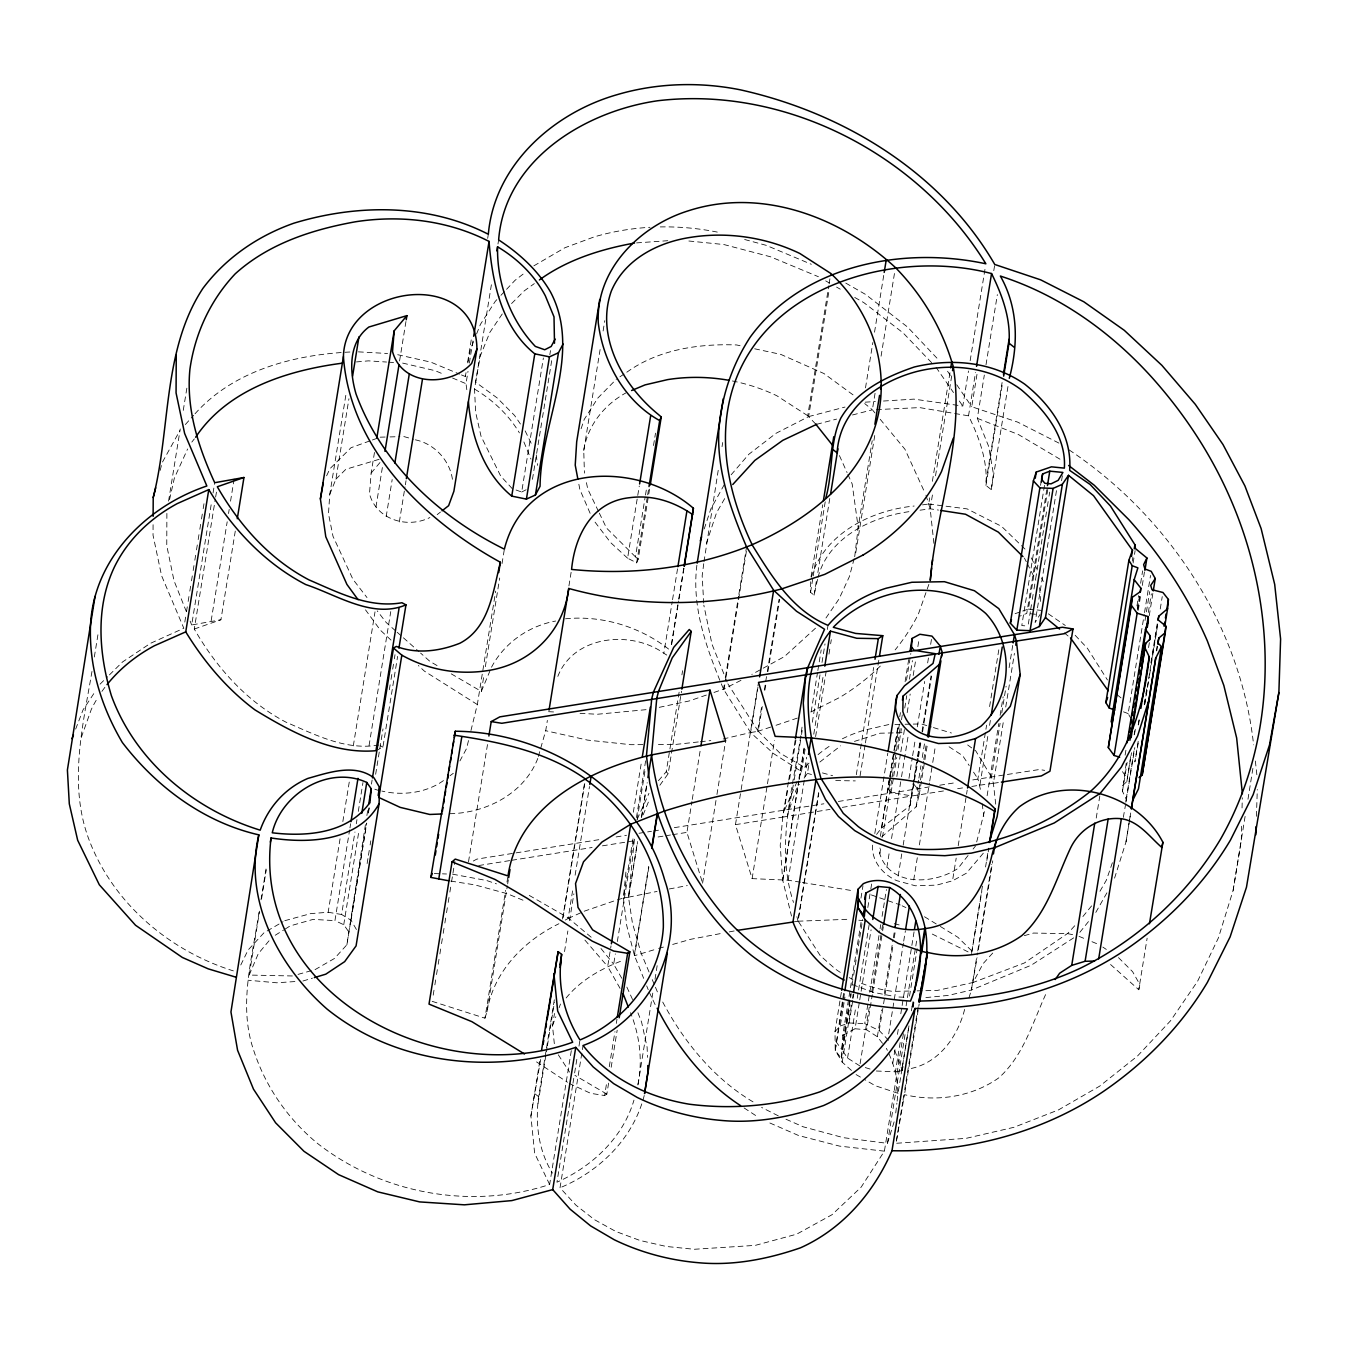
<?xml version="1.0" encoding="UTF-8"?>
<svg xmlns="http://www.w3.org/2000/svg" width="1348" height="1348" viewBox="0 0 1348 1348"><rect width="100%" height="100%" fill="white"/><g stroke="black" fill="none" stroke-linecap="round" stroke-linejoin="round"><path stroke-width="0.75" stroke-dasharray="5 3.75" d="M166.882 513.419L166.764 545.67L174.027 580.752L186.31 611.503M153.082 524.726L153.032 535.19L161.592 575.714L183.817 628.252L150.454 643.333L122.533 661.969L109.053 675.281M600.113 349.536L583.751 450.569L584.425 473.131M817.545 579.354L814.091 595.142L810.552 592.345L810.721 579M968.066 855.508L958.007 868.398C934.012 884.44 890.169 887.068 879.789 853.806L879.89 848.01M1125.833 802.195L1126.203 799.044L1122.463 791.242L1126.237 762.951M1241.626 826.24L1241.289 840.478L1233.117 890.455L1218.373 937.972L1197.513 981.411L1170.536 1020.79L1137.459 1056.074L1099.648 1086.151L1058.5 1109.893L1014.016 1127.282L966.179 1138.335L896.032 1143.306L904.491 1094.677C936.557 1102.125 971.655 1097.087 998.784 1077.861C1023.907 1055.4 1032.736 1022.003 1046.587 992.448M1242.047 807.941L1242.283 797.78M943.482 790.956L912.192 795.943L891.062 792.59L888.787 789.574L889.073 780.711M1007.967 386.539L991.269 489.627L985.944 485.415C987.831 460.965 979.187 437.409 968.521 415.824L975.531 372.52M1256.437 816.281L1257.296 789.524M841.337 992.364L835.002 1031.54L835.238 1050.412L841.388 1058.416L842.736 1035.348L861.439 919.892M554.331 999.795L538.627 1096.699C535.173 1122.918 538.223 1150.35 552.461 1173.131M851.447 1070.43L842.197 1062.157L835.238 1050.412L843.797 991.875M259.018 912.192C252.413 957.855 237.989 1004.934 253.694 1050.395C265.623 1086.96 287.95 1119.11 317.639 1143.525C382.377 1194.025 471.547 1210.083 549.63 1184.504L571.333 1050.496M345.813 395.368L329.771 494.345L328.474 513.723L332.99 536.268L352.906 579.269L366.993 597.568M374.474 452.473L371.138 473.097L369.487 493.823C376.429 519.688 407.248 528.888 429.877 517.548M1122.564 785.631L1126.844 781.587L1131.14 753.431M788.395 782.076L782.716 817.124L780.222 845.415L782.666 879.974L791.512 916.084M625.91 872.072L623.416 898.004L626.753 925.655L634.504 955.681L643.653 978.345M649.045 972.009L641.041 952.952L632.414 923.06L628.522 897.178L634.689 836.771M315.044 969.65L334.54 958.428L346.891 944.746L365.561 823.797M802.026 727.128C794.326 784.856 774.493 844.775 793.5 902.452M854.699 556.707L858.187 527.321L872.207 440.712M895.746 1112.926L896.892 1103.119M897.128 1101.164C899.588 1083 894.499 1064.499 886.361 1048.306M91.984 671.439C82.683 726.286 68.613 783.441 88.328 837.866C111.951 902.267 168.601 950.626 233.356 970.88M703.74 563.7L702.173 575.781L703.707 603.062M703.993 561.695L718.366 469.34M991.269 489.627L993.425 473.856L988.623 446.289L977.317 418.335L984.326 375.047M696.882 565.233C691.389 608.285 707.228 650.14 723.505 689.165L750.6 732.537L773.499 753.549L801.487 771.528L798.1 779.245M637.874 1084.988C642.929 1060.927 639.643 1035.399 630.544 1012.702M1114.577 878.138L1126.035 841.826L1129.017 823.207M1129.354 821.134L1130.686 812.861M94.326 656.998L98 634.318M168.567 501.102L180.244 428.934M183.261 410.382L186.934 387.702M184.811 622.068L186.159 613.812M186.479 611.756L187.827 603.5M188.147 601.444L189.495 593.204M189.832 591.132L191.163 582.892M191.5 580.819L192.831 572.58M193.168 570.524L194.5 562.268M194.837 560.212L196.168 551.955M196.505 549.9L197.836 541.66M198.173 539.588L199.504 531.348M199.841 529.275L201.172 521.036M201.509 518.98L202.84 510.724M203.177 508.668L204.525 500.411M235.277 531.095L220.92 619.76L191.686 624.966L211.72 501.271M213.051 493.014L214.72 482.702M378.906 745.006C345.88 750.785 315.449 734.795 286.046 722.191C246.532 701.55 216.253 667.277 194.28 629.027L215.309 499.148M215.646 497.075L216.977 488.835M211.164 620.737L227.189 521.777M228.537 513.537L229.194 509.409M230.542 501.17L234.215 478.489M261.023 899.824L266.365 866.831M292.381 975.969L249.212 975.059L259.574 911.147M261.579 898.779L266.247 869.915M329.771 494.345L335.905 479.163L348.93 398.755M375.957 507.016L382.647 465.785M399.564 360.994L406.237 319.762M386.168 516.672L392.184 479.568M353.311 745.865L375.014 611.84M284.816 920.684L310.714 913.607L328.154 912.276L340.185 838.052M342.847 821.555L349.536 780.324M399.345 521.946L405.023 486.898M405.36 484.825L406.034 480.697M348.188 931.013L343.74 924.711L334.944 920.633L349.637 829.913M349.974 827.857L350.632 823.729M356.428 929.513L351.019 920.229L341.6 914.483L354.962 832.019M356.293 823.763L356.95 819.651M358.298 811.395L362.966 782.531M369.049 745.646L390.752 611.621M343.74 924.711L359.09 829.879M371.458 784.098L372.115 779.97M366.892 815.54L367.886 809.356M346.891 944.746L366.605 823.089M368.274 812.777L369.942 802.481M351.019 920.229L366.723 823.325M368.392 813.013L369.386 806.829M375.654 774.258L383.001 728.914M389.336 689.738L390.684 681.481M391.004 679.426L392.352 671.169M392.689 669.114L394.02 660.874M394.357 658.801L395.015 654.69M375.974 750.701L382.916 747.129L397.609 656.409M367.128 863.529L368.122 857.345M368.459 855.289L369.79 847.033M370.127 844.977L370.801 840.849M461.471 374.929L465.296 376.513L465.97 372.402M467.638 362.09L471.648 337.354M487.673 238.377L488.33 234.266M466.812 389.707L466.004 383.691L468.009 371.323M469.357 363.084L473.35 338.331M512.274 488.684L500.664 476.012L481.034 436.246L475.625 412.168L474.53 389.067L491.969 281.142M497.968 244.022L498.642 239.91M470.958 730.549L477.327 704.532L495.693 591.132M451.243 673.848L481.337 691.423L483.999 674.927M485.347 666.687L499.704 578.022M502.029 563.599L504.371 549.158M433.197 995.161L434.528 986.921M434.865 984.866L436.196 976.609M436.533 974.553L437.864 966.297M438.201 964.241L439.532 956.002M439.869 953.929L441.2 945.689M441.537 943.617L442.869 935.377M443.206 933.322L444.537 925.065M444.874 923.009L446.205 914.753M446.542 912.697L447.89 904.457M448.21 902.385L449.558 894.145M449.878 892.073L451.226 883.833M451.563 881.777L454.899 861.153M516.031 490.015L521.676 492.02L543.379 357.995M549.832 354.726L550.49 350.598M468.514 861.793L487.875 742.209M532.46 479.315L540.481 429.827M540.818 427.771L542.149 419.531M542.486 417.459L551.837 359.731M432.186 1001.345L484.943 1018.178L505.652 890.354M506.983 882.098L507.994 875.914M484.943 1018.178L486.982 1011.725L507.337 885.956M507.674 883.9L508.348 879.772M603.112 330.985L604.78 320.672M538.341 756.481L545.704 730.717L547.372 720.405M568.923 585.908L571.586 569.429M562.537 919.05L584.577 782.969M549.63 1184.504L534.651 1153.298L530.893 1116.127L539.908 1060.455M563.043 917.533L584.746 783.525M530.893 1116.127L540.767 1058.854M538.054 1103.506L547.069 1047.834M547.406 1045.778L554.416 1002.474M565.233 920.077L568.115 918.51L572.782 889.646M575.124 875.223L589.48 786.558M649.567 489.139L638.211 559.235L636.644 562.857L627.595 558.19L639.272 486.038M554.331 1043.689L552.495 1025.828L554.5 1013.443M564.526 951.604L567.862 930.979M569.53 920.667L573.877 893.859M638.211 559.235L635.464 556.859L645.153 497.075M645.49 495.002L646.821 486.763M653.51 445.531L654.505 439.347M654.842 437.274L655.516 433.163M636.644 562.857L647.326 496.873M647.663 494.817L648.674 488.633M572.63 1085.309L556.943 1182.213C592.143 1166.576 622.944 1137.83 633.964 1100.137M572.967 1083.253L574.299 1075.013M574.636 1072.941L577.298 1056.444M578.983 1046.149L579.977 1039.948M903.413 1033.646L884.389 1151.158L861.204 1187.082L831.969 1214.75L796.668 1234.178L755.318 1245.367L694.22 1249.276L666.215 1246.462L639.912 1240.446L615.817 1231.465L594.485 1219.687L575.882 1205.129L560.027 1187.773L582.066 1051.693M582.387 1049.637L583.061 1045.509M620.063 988.354L607.678 966.482L611.032 945.858M633.324 812.237L641.682 760.693M617.401 899.874L623.416 898.004L633.442 836.148M636.441 817.596L646.13 757.795M621.799 978.277L613.677 964.191L615.345 953.879M617.35 941.511L634.049 838.422M637.099 819.668L645.456 768.124M666.755 655.061L663.856 653.274L672.214 601.73M672.551 599.675L677.555 568.738M623.416 898.004L628.522 897.178L637.537 841.523M641.547 816.77L646.888 783.795M628.842 896.016L637.52 842.416M641.53 817.68L647.209 782.632M671.388 644.361L678.398 601.073M678.735 599.001L683.756 568.081M671.658 644.462L678.667 601.174M679.004 599.102L684.009 568.182M569.21 1083.404L590.643 1093.329L604.612 1095.553L606.617 1083.185M609.279 1066.689L614.958 1031.641M616.306 1023.402L616.963 1019.273M604.612 1095.553L606.836 1094.087L609.178 1079.647M611.183 1067.279L617.182 1030.175M634.335 955.142L648.691 866.478M648.86 867.017L634.504 955.681L656.628 949.009M658.431 780.711L666.232 771.764L679.257 691.356M681.919 674.859L682.594 670.731M659.863 785.261L668.17 773.701L681.515 691.221M722.039 446.66L722.697 442.532M637.992 1084.399L653.022 991.623M655.027 979.255L657.335 964.511M701.988 881.204L686.924 832.39L691.945 801.453M692.282 799.398L700.623 747.854M713.985 692.451L723.505 689.165L724.179 685.054M725.51 676.797L738.536 596.389M738.873 594.333L746.556 546.9M723.994 689.671L725.662 679.358M725.999 677.303L747.028 547.406M702.594 883.159L716.614 796.567M716.951 794.494L725.628 740.894M800.358 882.182L788.091 880.193L752.117 878.626L735.469 824.656L740.81 791.664M741.147 789.608L758.503 682.391M723.202 738.99L750.6 732.537L757.947 687.177M815.641 423.997L807.738 415.706L828.784 285.827M829.104 283.754L830.789 273.442M750.6 732.537L757.627 731.408L761.637 706.672M764.316 690.176L766.978 673.68M767.315 671.624L779.009 599.456M731.155 474.782L748.814 454.293L775.993 433.315L808.615 416.599L828.986 290.831M809.036 763.086A136.62 111.513 9.2 0 0 804.975 767.602L779.902 753.094L758.267 731.29L762.277 706.537M764.939 690.058L765.95 683.857M767.956 671.489L779.633 599.338M752.117 878.626L767.13 785.85M767.467 783.795L774.477 740.49M811.041 576.944L822.735 504.775M810.552 592.345L812.895 577.904M813.232 575.849L825.246 501.625M814.091 595.142L816.433 580.718M817.865 572.546L830.132 496.182M788.732 780.02L795.404 738.771M735.469 824.656L782.716 817.124L788.243 787.417M789.591 779.178L795.927 740.001M787.67 815.776L793.854 781.958M794.191 779.885L801.201 736.598M801.538 734.525L802.212 730.414M782.666 879.974L798.707 780.998M799.027 778.942L804.385 745.95M782.817 880.463L798.859 781.503M799.196 779.447L804.537 746.455M801.487 771.528L805.497 746.792M811.176 711.727L817.511 672.568M817.848 670.495L821.185 649.888M865.5 387.87L872.847 342.51M874.532 332.198L883.867 274.47M804.975 767.602L806.643 757.29M812.322 722.242L820.005 674.826M822.01 662.458L825.01 643.906M827.352 629.465L828.009 625.337M788.091 880.193L807.469 760.609M804.116 778.116L807.418 773.381L808.766 765.142M813.771 734.205L823.46 674.421M815.607 736.581L826.29 670.596M828.969 654.1L830.301 645.861M830.638 643.805L831.312 639.677M875.054 393.313L872.375 409.809L874.987 412.96M881.07 356.192L894.752 271.673M855.761 552.731L875.122 433.146M840.293 972.38A106.846 87.199 9.2 0 1 835.271 968.926L820.224 955.597L797.898 920.684L818.944 790.787M792.961 922.032L798.067 921.206L818.775 793.382M856.3 774.712L873.673 667.496M860.075 775.892L865.096 744.955M865.433 742.9L879.115 658.363M835.238 1050.412L844.589 992.684M835.002 1031.54L840.259 1025.963L844.943 997.099M860.968 898.139L862.973 885.771M874.801 833.485L887.81 753.077M922.47 504.877L928.705 504L929.699 497.816M932.378 481.32L950.407 369.992M859.754 1065.864L847.555 1058.062L841.624 1049.401L850.639 993.729M851.97 985.489L853.301 977.233M853.638 975.177L854.969 966.937M855.306 964.865L856.637 956.625M856.974 954.553L862.653 919.505M842.264 1049.3L850.268 999.812M850.605 997.756L851.279 993.628M841.388 1058.416L850.066 1004.799M933.894 543.362L930.187 508.819L932.85 492.323M935.529 475.827L951.89 374.795M842.197 1062.157L852.222 1000.3M852.559 998.245L853.217 994.116M840.259 1025.963L849.122 1022.98L852.795 1000.3M853.132 998.228L853.789 994.116M867.826 907.524L870.488 891.028M870.825 888.955L872.156 880.716M876.554 834.446L881.407 828.11L889.427 778.622M889.747 776.583L898.105 725.022M905.098 681.734L909.108 656.998M880.379 836.282L889.731 778.554M890.068 776.499L894.078 751.763M894.415 749.69L898.408 724.954M899.756 716.698L900.413 712.587M888.787 789.574L899.487 723.606M906.496 680.302L910.827 653.494M879.789 853.806L880.8 847.622M882.468 837.31L896.15 752.791M896.487 750.718L900.161 728.038M901.492 719.798L902.84 711.542M847.555 1058.062L855.896 1006.518M857.244 998.261L858.238 992.077M858.575 990.022L869.595 921.981M891.062 792.59L893.404 778.15M893.724 776.094L896.74 757.525M898.071 749.286L901.408 728.661M904.744 708.054L906.749 695.686M909.428 679.19L912.428 660.621M842.736 1035.348L855.07 1028.76L859.417 1001.952M859.738 999.896L871.094 929.8M896.824 776.532L900.498 753.852M900.835 751.78L904.845 727.044M907.187 712.603L910.186 694.052M913.186 675.5L915.528 661.059M917.87 646.636L919.201 638.379M886.849 867.404L889.528 850.908M891.534 838.54L901.222 778.74M901.542 776.684L908.232 735.452M883.479 401.03L913.944 399.126L962.809 406.051L968.487 371.003M970.156 360.691L985.523 265.859M888.551 1040.252L879.233 1030.563L864.725 1023.587L879.755 930.811M880.075 928.738L880.75 924.627M882.081 916.37L886.428 889.579M860.091 1063.791L869.78 1004.007M871.785 991.639L881.457 931.839M881.794 929.783L882.805 923.599M882.502 1043.335L877.346 1036.73L866.612 1029.805L872.291 994.757M872.628 992.684L882.317 932.9M882.654 930.828L883.311 926.716M908.956 778.386L912.293 757.761M912.63 755.706L915.309 739.21M917.297 726.842L924.644 681.481M927.66 662.913L928.654 656.729M930.659 644.361L931.99 636.121M1058.905 443.088L1017.639 422.109L971.74 406.742L977.418 371.694M993.779 270.662L994.773 264.478M898.156 876.116L901.829 853.436M903.177 845.196L917.196 758.587M917.533 756.531L919.875 742.091M881.407 828.11L910.001 805.683L917.685 758.267M918.022 756.194L920.364 741.771M922.032 731.459L931.047 675.786M910.001 805.683L918.207 758.84M918.544 756.767L920.886 742.344M922.554 732.031L931.569 676.359M881.525 837.057L916.135 806.812L919.218 794.831L917.247 788.411L918.578 780.172M918.915 778.099L920.92 765.731M922.251 757.492L924.593 743.051M877.346 1036.73L881.693 1009.938M884.355 993.442L893.033 939.826M893.37 937.77L894.701 929.513M986.011 364.735L997.351 294.639M879.233 1030.563L883.243 1005.827M883.58 1003.771L884.574 997.571M884.911 995.515L892.932 946.026M894.263 937.787L895.594 929.547M916.135 806.812L920.145 782.076M920.482 780.003L923.481 761.452M923.818 759.396L926.48 742.9M919.218 794.831L924.56 761.839M924.896 759.783L927.576 743.287M888.703 1033.865L903.396 943.145M903.716 941.089L905.401 930.777M913.708 879.941L917.381 857.261M919.387 844.893L929.412 783.036M929.749 780.981L932.412 764.485M932.749 762.429L935.411 745.933M986.062 481.472L1002.103 382.512M985.944 485.415L1002.642 382.327M892.78 1063.235L895.123 1048.795M897.448 1034.371L898.459 1028.187M900.801 1013.747L901.795 1007.563M902.132 1005.507L903.126 999.323M903.463 997.25L914.146 931.283M876.335 1071.003L895.426 1071.812L900.43 1040.875M906.109 1005.827L907.12 999.643M907.44 997.587L915.46 948.099M915.798 946.043L916.792 939.859M909.529 996.138L917.196 948.722M785.968 1119.228L803.223 1126.81L843.444 1137.678L887.439 1143.357L905.468 1032.029M898.375 1091.257L909.074 1025.289L901.778 1070.666L895.426 1071.812M911.4 1010.848L912.748 1002.609M912.124 1006.737L913.455 998.497M901.778 1070.666L903.143 1066.656M912.832 1006.872L914.163 998.615M913.085 1007.478L914.433 999.239M896.369 1141.25L902.722 1102.074M903.042 1100.019L904.39 1091.762M904.71 1089.706L918.578 1004.209M904.811 1092.605L919.184 1003.957M872.544 845.129A43.574 35.554 9.2 0 0 896.504 880.581L915.343 885.788L936.59 885.13L952.514 880.817L956.187 858.137M958.192 845.769L966.213 796.28M966.55 794.225L967.207 790.096M980.4 789.321L977.907 778.756L985.59 731.324M985.927 729.268L986.601 725.14M989.601 706.588L999.289 646.787M971.807 786.457L979.895 785.159L987.899 735.688M989.567 725.376L990.578 719.192M976.693 841.91L984.765 810.182M987.107 795.741L998.784 723.59M1000.132 715.333L1003.131 696.781M995.717 804.166L993.392 783.323L991.42 776.937L1000.098 723.32M1001.766 713.008L1006.114 686.216M1009.113 667.664L1012.786 644.984M1040.555 485.381L1041.549 479.197M979.895 785.159L993.392 783.323L1003.738 719.411M1005.743 707.026L1014.421 653.426M1044.498 485.364L1021.784 625.556L1027.985 626.112M971.857 951.52L982.54 885.535M985.557 866.983L988.556 848.431M971.52 953.575L981.833 891.449M986.837 860.513L988.842 848.145M1046.789 489.712L1026.755 613.424L1019.594 616.238M1022.694 611.048L1028.389 609.094L1047.767 489.509M1028.322 624.057L1030.327 611.689M1030.664 609.616L1031.995 601.376M1032.332 599.321L1033.663 591.064M1034 589.009L1035.331 580.752M1035.668 578.696L1043.689 529.208M1044.026 527.152L1045.357 518.896M1045.694 516.84L1047.025 508.6M1047.362 506.528L1048.693 498.288M1049.03 496.216L1049.704 492.104M968.959 997.84L971.386 990.055L977.384 952.935M977.721 950.879L991.757 864.287M925.891 997.571L948.251 995.414L971.386 990.055L977.081 957.754M978.412 949.498L992.768 860.85M1056.478 490.638L1035.112 622.591L1039.881 614.688M1061.584 480.68L1062.578 474.496M1132.253 561.24L1132.91 557.112M1133.112 563.026L1135.117 550.658M1096.227 818.067L1100.238 793.315M1136.954 605.926L1138.622 595.614M1140.627 583.246L1142.615 570.878M1137.459 608.757L1139.464 596.372M1137.51 610.088L1139.852 595.664M1138.268 610.206L1140.61 595.765M1142.278 585.47L1144.941 568.974M1131.208 719.006L1128.158 713.597L1144.199 614.637M1144.519 612.582L1150.535 575.461M1145.025 620.501L1149.692 591.637M1125.108 755.15L1126.119 748.966M1148.344 612.413L1151.344 593.861M1149.254 615.665L1152.928 592.985M1122.463 791.242L1127.13 762.378M1134.157 734.879L1134.814 730.768M1126.844 781.587L1131.528 752.723M1134.527 734.171L1135.859 725.915M1148.563 647.579L1149.558 641.395M1126.203 799.044L1134.544 747.5M1138.217 724.82L1139.565 716.58M1126.119 801.217L1134.797 747.601M1138.47 724.921L1139.818 716.681M1138.201 741.316L1134.864 761.94L1138.453 741.922M1144.216 704.212L1145.547 695.956M1145.884 693.9L1147.215 685.643M1150.889 662.963L1157.224 623.804M1144.469 704.802L1157.494 624.394M1144.89 703.825L1149.221 677.016M1149.558 674.96L1150.889 666.704M1151.226 664.648L1157.915 623.416M1160.24 608.976L1162.246 596.608M1156.298 650.983L1157.309 644.782M1156.87 650.41L1157.544 646.282M1126.035 841.826L1129.708 819.146M1130.045 817.073L1130.702 812.962M1110.567 964.511L1138.774 989.735L1147.131 938.191M1233.117 890.455L1245.131 816.231M1247.978 799.246L1253.151 766.742M1123.322 817.343L1125.445 805.329M465.296 376.513L466.037 372.655M467.874 362.966L470.435 349.402L473.519 341.684M1138.774 989.735L1139.852 984.529L1132.623 971.706L1118.486 957.619M169.545 499.603L174.398 477.967L187.625 448.968M818 577.399C828.632 536.656 873.335 515.896 911.939 511.296M468.514 740.558L466.543 748.561L459.921 760.929M160.159 470.401L162.148 462.667L179.84 430.669M583.751 450.569C587.391 425.783 604.174 404.872 625.792 392.959M854.16 558.695L849.392 576.59L839.063 598.916L824.808 619.676M537.785 758.469C524.052 794.073 485.061 813.67 448.227 813.737M486.982 1011.725C493.486 971.857 523.597 940.921 558.898 923.751M887.439 1143.357L895.055 1118.823M704.229 528.921L710.817 508.988L725.056 483.207M706.335 543.564L716.563 512.695L724.668 498.608M581.106 428.715L584.24 419.397L597.872 398.014L616.457 379.108M1112.386 862.72L1106.422 880.042L1098.502 893.825M789.524 808.749L796.382 789.153L799.684 784.435M928.873 584.375L918.51 613.728A259.726 211.973 9.2 0 1 895.123 649.904M81.301 737.407L91.31 709.419A181.845 148.415 9.2 0 1 97.292 698.449M644.243 1095.486C633.442 1138.066 599.961 1171.244 560.027 1187.773M552.495 1025.828L555.831 1016.746M559.15 1007.681L560.482 1004.041M811.412 577.129C824.117 533.42 871.684 510.134 914.146 506.039M75.656 729.083L83.037 709.891L95.523 691.019M964.629 1009.45C957.501 1037.337 938.292 1064.044 908.367 1069.015M476.585 333.967L480.444 324.329L495.306 301.295L499.535 296.813M643.148 814.849L649.18 800.122M481.337 691.423L490.723 669.08M491.514 667.226C504.236 642.945 528.736 625.944 555.629 621.04M249.212 975.059L258.26 953.727L269.432 940.314M784.57 810.097L797.258 781.166M637.216 819.281L648.961 793.365M326.604 475.81L329.923 468.75L351.002 447.721L370.43 440.695M240.787 964.983L248.049 950.087L263.938 932.833L283.08 921.695M1106.91 892.831L1095.654 912.663M917.129 990.864L937.332 990.426L973.071 982.49L983.063 963.685L993.746 951.941M557.836 676.393C573.641 635.363 631.15 629.819 663.856 653.274M1091.594 905.89L1081.484 918.291M502.265 313.949L489.846 332.383L480.208 356.243L475.608 382.175L497.193 397.963L514.498 415.369L520.412 423.997M973.087 849.055L975.615 845.836M191.82 442.093L194.365 438.858M1079.832 932.31L1089.066 920.853M371.138 473.097L381.316 460.932M983.315 853.2L966.263 873.285L952.514 880.817M185.35 424.536L193.623 415.336M195.005 413.802C233.642 370.38 293.999 354.676 350.227 351.997M1074.727 925.756L1067.953 933.22L1024.379 962.978L973.071 982.49M566.143 997.975C580.718 979.962 601.714 968.403 623.147 960.315M500.934 295.313L505.163 290.814M506.578 289.315L515.02 280.333L524.439 273.088M511.566 303.553L524.237 290.882L534.33 283.602M335.905 479.163L345.846 469.289L379.866 459.095M100.055 684.161L107.554 676.763M815.489 628.202L784.435 656.577L751.83 674.404M437.19 514.633L440.459 512.072M819.854 762.058L840.63 745.815M533.859 265.842L564.863 247.762L593.929 236.978A218.393 178.239 9.2 0 1 650.006 227.307M443.458 780.593C426.254 793.012 402.311 795.893 381.872 791.057M450.03 775.723L453.316 773.297M619.911 376.817L625.084 373.362M626.803 372.216C658.38 349.503 698.567 343.555 736.615 344.953L740.625 345.813M1073.648 937.871L1031.22 965.219L971.386 990.055M275.245 935.242L283.552 930.053M285.22 929.008L290.208 925.891L313.124 919.387L334.944 920.633M473.333 861.018L476.771 859.131L599.472 839.585M740.962 680.352L723.505 689.165M521.676 492.02L528.13 488.751M810.856 712.014L839.989 697.304A259.726 211.973 9.2 0 0 881.39 665.019M568.115 918.51L582.387 912.04M584.173 911.231L615.396 900.498M372.385 439.987L378.215 437.881M194.28 629.027L220.92 619.76M706.352 695.062L689.199 700.96L658.346 707.531M1015.111 613.66L1020.807 611.706M757.627 731.408L774.072 725.949M776.044 725.275L799.768 717.271M854.447 741.4L880.126 733.211L904.137 732.638M302.946 981.007L312.45 978.159M658.633 948.436L664.648 946.717M672.686 944.442L690.749 939.286L721.146 933.456M1024.312 935.664L1033.528 933.052L1067.902 933.692L1073.48 934.821M298.043 974.385L311.27 970.695M808.615 416.599L844.994 407.062M816.686 424.3L836.569 419.11M852.492 414.982L872.375 409.809L864.708 403.558M888.837 724.533L863.242 730.464A136.62 111.513 9.2 0 0 840.731 739.631M628.522 897.178L657.066 891.432M669.282 888.972L687.261 885.602M729.251 931.906L735.334 930.743M782.716 817.124L829.997 809.39M842.315 807.368L912.192 795.943M616.12 836.939L626.517 835.271M638.986 833.283L651.472 831.295M653.544 830.975L659.795 829.98M674.354 827.655L823.881 803.796M838.355 801.47L929.362 786.878M939.708 785.227L956.254 782.565M972.801 779.919L1005.406 774.763M957.636 788.698L963.702 787.738M478.742 865.534L509.662 860.614M511.718 860.294L592.109 847.488M602.421 845.836L635.397 840.596M658.077 836.973L670.445 835.002M672.5 834.682L686.924 832.39M1007.411 774.46L1039.375 769.523L1044.666 770.365M993.392 783.323L999.39 782.396M920.044 510.184L930.187 508.819L938.494 510.083M698.281 741.956L675.314 744.467L655.061 744.568M700.37 741.737L710.817 740.591M646.063 709.671L597.316 714.255L579.033 713.294M356.462 361.921L368.442 360.86L386.556 362.039M636.61 242.893L668.086 240.685M294.892 981.563L276.795 982.793L247.998 980.232M865.197 402.176L875.358 401.536M876.486 409.607L919.673 407.602L968.521 415.824M798.067 921.206L848.347 919.269M380.153 437.173L388.039 436.971M390.01 436.921L399.884 436.651M909.058 991.05L892.915 991.403A106.846 87.199 9.2 0 1 858.541 982.069M894.937 724.432L903.076 724.28M905.115 724.247L911.231 724.129M913.253 724.095L921.409 723.96L931.401 726.976M565.52 618.783C602.084 615.143 640.148 626.736 668.945 649.348M642.895 744.635L630.746 744.686L587.543 740.103L545.704 730.717M835.709 780.576L855.306 780.896M434.326 873.571L440.425 873.774M442.447 873.841L446.508 873.993M849.122 1022.98L864.725 1023.587M898.947 997.015L907.271 997.368M548.552 711.677L556.673 712.115M358.399 351.862L387.567 353.496M388.561 362.174L394.593 362.561M858.811 920.195L862.99 920.566M855.07 1028.76L866.612 1029.805M1030.512 613.778L1038.011 614.503M1028.389 609.094L1041.313 610.391M688.879 241.006L723.91 244.544L770.534 256.794L818.421 276.728M884.389 1151.158L839.568 1146.12L798.623 1135.538L768.967 1122.598M928.705 504L967.139 508.904L1001.581 526.36L1026.974 550.995M450.754 881.087L474.782 884.861L507.37 893.741L524.861 900.986M802.397 882.519L853.452 890.843M328.154 912.276L341.6 914.483M452.608 874.195L486.729 880.547L496.435 883.85M890.994 995.784L873.369 992.364L851.329 984.225M754.661 348.795L780.711 354.356L823.999 373.565L855.003 396.312M397.711 354.709L430.838 362.14L459.55 374.121M402.648 363.084L435.185 370.7L442.885 373.952M894.28 923.683L902.2 925.722M744.652 239.506L766.136 245.319L811.327 264.275M807.418 773.381L811.479 774.493M822.449 772.909L832.592 775.69M403.827 436.55L413.465 439.279M415.386 439.836C435.438 443.93 451.765 462.482 452.776 482.988M933.406 727.583L951.418 733.009M865.281 1067.565L870.808 1069.284M871.398 894.954L900.245 904.946M898.054 1093.312L875.256 1085.713L864.793 1079.63M374.811 789.203L377.811 790.231M1123.474 711.828L1128.158 713.597M977.317 418.335L1018.481 434.561L1062.241 460.544M1079.04 936.355L1084.584 938.646M1091.964 941.696L1099.361 944.746M452.524 378.013L466.004 383.691M778.285 1115.841L761.62 1107.433M902.132 905.822L905.907 907.575M968.1 951.89L929.935 932.9M380.254 745.714L382.916 747.129M606.836 1094.087L574.905 1075.35M825.684 280.873L829.323 282.945M836.586 287.09L840.225 289.163M854.75 297.453L863.832 302.626L903.042 332.821L931.738 362.797M845.769 283.097L865.551 294.42L907.541 327.025L938.68 359.983M529.259 895.409L567.828 917.6L593.373 939.084M856.081 1074.575L863.057 1078.619M437.072 665.575L429.995 661.447L420.61 653.106M924.492 916.741L938.545 925.368M940.297 926.447L957.855 937.248L972.144 951.233M477.327 704.532L424.418 671.152L418.335 665.508M807.738 415.706L776.869 395.773A153.942 125.634 9.2 0 0 731.324 380.759M753.01 1101.855C713.159 1078.147 683.032 1040.825 661.7 1000.115M949.059 746.775L962.674 755.672L969.195 765.563M744.079 1107.938L758.065 1117.088M536.538 1061.904L567.491 1082.259M1102.832 947.088L1106.32 949.43M1048.306 613.812L1065.308 625.489M1069.2 449.979C1168.379 516.115 1240.615 625.405 1253.606 744.837M967.662 744.955L975.784 750.92L991.42 776.937M535.089 1093.902L538.627 1096.699M1064.246 632.852L1068.93 636.677M584.914 940.095L607.678 966.482M1118.149 695.551L1121.014 697.893M395.587 630.864L386.219 622.523L377.238 610.88M397.154 632.246L401.856 636.424M403.406 637.806L419.043 651.707M627.595 558.19L610.644 542.604L593.71 520.379M391.004 640.081L380.372 630.19L365.51 609.852M635.464 556.859L606.482 528.012L599.355 513.184M666.232 771.764L668.17 773.701M1075.165 635.296L1087.381 648.253L1107.433 679.948M913.691 784.115L917.247 788.411M880.193 419.279L904.946 449.255L925.099 493.25M600.989 948.503L613.677 964.191M835.794 1041.364L841.624 1049.401M1122.446 771.646L1127.147 778.184M936.034 367.296L953.508 392.571M959.321 400.996L962.809 406.051M525.147 430.888L532.291 445.581M947.543 371.239L952.143 377.996M956.76 384.77L971.74 406.742M973.559 772.151L977.907 778.756M758.267 731.29L727.869 683.824M558.325 1054.827L569.581 1072.132M626.854 987.073L633.543 1001.648M655.111 1004.597L648.978 991.555M1031.254 557.887L1036.831 568.772M1041.465 577.837L1043.335 581.46M1024.429 558.072L1026.317 561.779M1027.277 563.633L1035.803 580.297M598.461 511.33L587.779 489.088L586.094 481.101M894.752 1050.598L902.486 1070.784M839.433 455.573L847.066 472.575M847.909 474.462L852.155 483.898L858.187 527.321M590.121 513.302L579.859 489.476L578.309 481.354M652.247 979.625L654.639 985.337M655.448 987.241L657.841 992.97M523.883 441.942L530.977 459.129M646.703 985.894L648.22 989.668M727.111 681.936L712.014 644.293L703.825 605.168M190.152 621.125L191.686 624.966M637.924 1012.786L641.581 1022.07L647.107 1047.177L647.478 1057.371M925.975 495.171L930.187 508.819M796.921 916.623L797.898 920.684M982.22 803.88L983.77 816.366M536.251 454.933L537.532 465.38M1255.359 761.047L1256.909 775.201M1039.594 587.711L1040.69 602.152M660.267 226.919A218.393 178.239 9.2 0 1 717.304 232.092M852.88 979.49A106.846 87.199 9.2 0 1 849.189 977.603M101.926 691.389A181.845 148.415 9.2 0 1 105.717 686.284M818.067 754.627A136.62 111.513 9.2 0 1 831.531 744.854M474.53 389.067A131.447 107.284 9.2 0 1 519.384 432.876"/><path stroke-width="1.5" d="M153.116 516.351L153.217 497.496C170.775 428.563 162.434 349.941 202.874 288.421C225.807 257.822 257.906 235.849 293.813 223.212C357.22 203.969 428.428 203.43 488.33 234.266C494.312 165.181 553.186 112.979 616.963 94.714A218.393 178.239 9.2 0 1 740.338 89.827C843.039 112.71 941.123 171.954 994.773 264.478L1040.673 279.845L1083.826 301.784L1124.232 330.277L1161.875 365.342L1195.288 404.316L1222.973 444.503L1244.912 485.92L1261.121 528.568L1274.686 584.358L1280.6 639.019L1278.881 692.552L1246.479 887.203L1230.117 936.894L1207.42 982.321A443.88 362.258 9.2 0 1 1103.085 1091.661C1041.195 1133.348 966.213 1152.287 891.988 1150.72C873.706 1192.727 842.786 1228.803 800.51 1247.81C767.467 1259.217 732.874 1266.008 697.826 1262.655A198.274 161.827 9.2 0 1 614.233 1239.739L590.626 1225.905L570.12 1209.19L552.714 1189.61L575.748 1047.345C493.166 1075.333 395.975 1064.634 327.025 1009.045C278.817 966.802 243.23 899.992 258.833 834.867C203.717 822.263 156.368 786.878 122.348 742.495C101.774 707.649 89.389 668.456 90.434 627.73C92.203 560.33 145.55 506.629 206.851 485.988L184.625 433.449L176.066 392.925L176.251 355.249M825.92 497.496C833.317 471.261 829.273 442.902 840.815 418.099C856.705 391.072 885.67 376.699 914.332 366.993C951.89 357.945 992.347 361.685 1024.632 384.096C1051.103 404.956 1072.351 435.286 1069.655 470.368L1090.043 484.387L1110.432 505.989L1134.915 544.744L1135.454 548.585L1146.912 557.988L1144.907 570.356M910.102 650.814L912.107 638.447L919.875 634.268L931.99 636.121L940.281 646.147L942.269 652.567L939.168 664.547L903.093 696.09L902.84 711.542C913.203 744.804 957.063 742.175 981.041 726.151C1012.331 697.489 1015.027 644.479 985.708 613.407C941.645 575.276 871.937 587.206 833.3 627.309L855.626 633.425L882.788 635.683L879.452 656.308M1131.14 737.642L1145.615 643.367L1149.895 639.323L1150.181 635.919L1145.48 629.381L1148.294 621.091L1148.26 616.626L1137.156 613.205L1131.36 605.319L1132.253 597.332L1140.509 591.536L1140.812 588.132L1134.174 579.657L1137.897 567.862L1132.219 565.705L1128.883 560.347L1132.472 550.254L1093.548 495.693L1068.492 475.322L1062.376 484.269L1039.342 626.534L1030.074 630.679L1016.83 630.123L1010.326 623.18L1033.377 480.916L1036.241 472.053L1051.44 466.829L1064.364 468.127C1066.453 435.994 1044.397 409.556 1021.38 389.858C991.235 367.414 952.682 362.477 916.741 371.526C877.919 381.703 839.433 409.64 837.142 452.877L833.603 450.08M314.354 977.603L325.778 974.183L344.667 961.646L356.074 945.892L379.108 803.627L379.479 787.249L374.07 777.965C354.743 763.238 328.71 772.572 307.866 778.419C285.271 788.108 268.336 807.064 260.198 830.166C194.095 809.811 135.39 761.553 111.362 695.602C98.842 653.898 95.236 607.51 114.344 567.154A181.845 148.415 9.2 0 1 177.296 503.579L208.788 489.594C232.463 528.82 264.848 563.329 305.827 584.594C336.966 594.856 372.469 619.103 405.967 604.864L401.957 602.741C368.931 608.521 338.5 592.53 309.08 579.926C269.583 559.302 239.287 525.029 217.314 486.763L243.954 477.495L237.282 518.727M1242.384 793.719L1236.655 737.979L1223.832 685.458L1207.37 640.991A531.331 433.635 9.2 0 0 1128.815 519.62L1094.222 485.213L1068.644 465.481M911.164 651.438L912.107 638.447M1003.653 376.143L1008.995 343.167C1010.882 318.701 1002.221 295.145 991.555 273.56C891.129 247.307 754.088 288.691 729.386 401.3C718.602 450.417 731.239 500.782 752.42 545.317C771.915 576.658 792.371 610.492 828.009 625.337A136.62 111.513 9.2 0 1 886.276 588.2L911.871 582.269L944.442 581.696L974.452 590.744L998.817 608.656L1014.454 634.672L1016.426 641.058L1020.15 674.421L997.116 816.686L989.095 842.584M1255.831 834.816L1256.1 826.577M919.505 1001.884C926.295 968.622 934.012 931.316 914.247 900.75C903.143 884.962 881.76 875.088 863.31 883.698L858.036 889.276L858.272 908.164L864.422 916.151L865.787 893.084L878.104 886.495L889.663 887.54C927.812 910.338 925.402 964.78 910.473 1001.092C842.77 996.711 775.1 971.268 728.223 920.92C687.8 874.464 658.953 816.399 651.573 754.914L656.796 698.028L658.65 691.002L672.231 657.858L691.204 631.437L689.266 629.499L673.68 647.394L653.544 691.81L651.691 698.837L646.467 755.739L649.787 783.39L657.538 813.417C676.342 867.606 706.184 919.066 751.409 955.378C796.045 989.735 851.717 1005.878 907.423 1008.894C888.231 1045.576 858.12 1075.738 819.719 1091.914C777.914 1105.815 732.908 1109.758 689.249 1104.197C648.557 1097.424 608.774 1078.619 583.061 1045.509C648.152 1021.801 687.884 946.178 664.615 879.806C639.154 789.271 546.563 731.913 455.338 731.239L430.821 877.413L448.749 880.783M541.576 1050.143L558.139 951.637L561.678 954.435C556.977 984.293 563.885 1014.454 579.977 1039.948C625.506 1020.925 660.25 977.334 663.334 927.39C664.21 869.325 632.684 812.456 585.42 779.397L585.251 778.841C546.614 751.577 499.704 741.973 453.855 735.149M844.91 990.628L858.828 899.099C870.572 923.852 899.807 933.322 925.52 928.519C962.236 924.054 983.332 890.826 991.387 857.53C995.734 838.288 1004.412 820.022 1019.459 806.744C1064.819 773.095 1137.459 792.944 1162.886 842.264L1149.456 923.768M931.62 568.081L930.255 580.466C936.321 509.291 965.117 438.42 953.221 366.555C942.505 329.114 922.672 295.347 895.426 267.544C840.731 217.079 761.401 187.001 688.103 210.878C639.896 225.891 595.631 269.499 598.276 322.863C603.028 361.955 624.663 401.249 659.694 420.593L649.011 486.561M379.108 803.627C358.282 841.506 309.012 843.781 271.032 837.967C252.042 994.824 438.808 1090.38 572.681 1042.24L557.684 1011.034L553.927 973.863M684.346 566.126L693.428 508.28C635.228 457.932 525.653 463.645 504.371 549.158C438.926 516.823 381.518 463.611 356.041 394.004C349.469 371.694 348.121 342.409 368.88 327.025L406.911 315.634L394.172 330.833L392.521 351.558C402.075 386.741 450.03 387.028 471.648 363.421L476.922 348.997C476.248 267.325 345.021 283.855 343.42 356.63L320.386 498.895L325.778 536.757L346.925 584.442L358.079 599.692M468.43 401.738C471.21 436.6 483.983 473.418 511.751 496.115L526.411 499.114L535.409 495.019L540.059 486.291C540.615 422.665 582.875 353.361 550.557 292.078C538.071 270.459 519.401 253.475 498.642 239.91C504.809 159.957 584.813 111.244 657.554 100.78C785.581 85.446 918.814 154.75 985.86 263.787C902.587 245.926 802.582 265 750.128 337.253C731.88 365.359 721.079 397.643 718.787 431.074C717.018 471.665 730.953 510.151 746.556 546.9L773.651 590.272L796.55 611.284L824.538 629.263L807.62 667.833L805.767 674.859L803.273 703.151L805.716 737.71L815.995 779.767L825.549 799.533L838.456 816.484L854.733 830.621L874.38 841.961L896.42 850.099L919.909 854.683L944.881 855.694L971.285 853.149L994.42 847.791L1054.271 822.954L1100.238 793.315L1121.334 767.13L1137.628 735.873L1149.069 699.561L1155.708 658.195L1161.521 646.602L1157.646 642.726L1158.876 638.042L1165.262 632.667L1165.953 626.247L1157.898 619.676L1158.825 616.154L1167.587 608.723L1168.413 599.472L1162.92 592.48L1152.018 589.733L1150.703 585.453L1155.27 578.545L1151.209 571.333L1144.941 568.974L1143.626 564.677L1146.912 557.988M371.222 788.749L369.942 802.481C348.121 833.502 306.855 836.956 272.262 832.794C281.513 793.281 328.895 765.007 366.774 782.447L371.222 788.749L368.897 803.172M650.241 485.01L661.261 416.97L658.515 414.594C623.416 386.101 595.142 336.933 611.301 291.117C624.646 259.305 658.009 242.219 690.665 237.349A153.942 125.634 9.2 0 1 799.903 253.525L830.789 273.442C861.743 302.491 880.985 342.274 881.221 385.056C882.098 463.089 817.158 516.149 751.325 545.03C694.675 568.233 632.313 575.495 571.586 569.429C574.787 535.375 592.446 501.405 629.853 497.665C652.769 494.682 673.916 501.692 692.687 514.582M1139.026 777.611L1142.211 774.932L1165.953 626.247M932.075 563.97L932.53 559.841M1119.666 757.188L1114.105 755.47L1108.326 747.584L1132.253 597.332M1145.497 648.978L1149.237 656.779C1144.149 705.998 1128.714 756.784 1090.987 790.956C1041.97 830.25 979.036 852.677 915.949 849.139A106.846 87.199 9.2 0 1 858.305 826.661L843.275 813.333L820.949 778.419C807.57 731.172 797.039 672.652 830.469 631.117L856.789 638.278L878.34 638.632L882.788 635.683M258.833 834.867L230.946 1011.96L237.585 1050.294L253.475 1089.133L275.599 1122.8L303.991 1151.31L338.601 1174.647L377.743 1191.851L419.666 1201.91L464.369 1204.826L511.852 1200.596L552.714 1189.61M1009.298 378.299C1018.481 344.01 1018.279 307.681 1000.368 276.07C1059.208 294.976 1110.6 331.793 1151.849 377.356A531.331 433.635 9.2 0 1 1230.404 498.726C1277.264 606.297 1279.404 735.654 1220.547 839.147C1187.672 894.263 1138.925 939 1081.534 967.628C1030.799 991.926 974.823 999.879 919.083 1001.059L927.525 952.413C959.608 959.86 994.706 954.822 1021.835 935.596C1047.43 912.63 1056.242 878.407 1070.447 848.263C1079.563 828.919 1099.901 816.416 1121.384 818.725C1138.689 821.185 1149.389 836.619 1161.824 847.471L1162.886 842.264M697.169 563.194L723.32 398.604M95.017 596.406L67.4 769.994L69.304 803.863L77.678 840.276L99.314 884.76L135.525 925.25L182.351 957.468L208.232 968.858L235.782 977.131M644.563 1093.514L647.984 1071.643L647.765 1065.527M1131.343 808.733L1155.708 658.195M399.025 608.437L375.974 750.701C332.248 754.492 291.134 731.947 254.957 709.891C226.801 688.845 204.037 661.733 185.754 631.858L208.788 489.594M270.375 842.096L271.032 837.967M352.603 376.075L358.939 336.899M376.817 438.049L394.172 330.833M384.972 451.361L399.008 364.752M406.237 319.762L406.911 315.634M394.863 463.072L409.219 374.424M406.355 478.641L422.396 379.681M350.969 821.673L357.978 778.369M361.769 813.383L366.774 782.447M372.452 777.897L393.498 648.017L396.363 646.433C416.97 654.319 439.836 651.202 459.938 643.215C489.493 627.764 493.014 591.216 500.378 562.268C423.761 520.126 350.059 448.412 343.42 356.63M398.941 648.169L405.967 604.864M378.148 795.489L379.479 787.249M393.498 648.017L401.822 655.179L378.771 797.443L400.171 807.368L429.742 814.462L442.06 813.973M473.687 336.275L489.054 241.427C448.092 220.331 400.828 214.77 355.569 221.763C312.045 229.581 268.572 243.668 235.192 273.846C210.457 300.099 194.955 333.495 189.933 369.15C185.923 408.798 198.341 447.132 214.72 482.702L243.954 477.495M476.922 348.997L453.888 491.262L448.614 505.685L442.077 510.791M496.906 250.93L497.564 246.802A131.447 107.284 9.2 0 1 545.35 295.852L554.011 316.864L554.5 343.234M435.303 854.952L435.96 850.824M436.634 846.696L437.308 842.567M437.965 838.456L438.639 834.328M442.312 811.648L442.97 807.519M443.644 803.408L444.318 799.28M444.975 795.151L445.649 791.023M446.323 786.912L446.98 782.784M447.654 778.655L448.328 774.527M448.985 770.416L449.659 766.287M450.316 762.159L450.99 758.048M451.664 753.92L452.321 749.791M452.995 745.663L453.669 741.552M454.327 737.423L455.338 731.239M438.74 879.199L461.774 736.935M498.709 572.58L500.378 562.268M488.886 736.025L491.211 721.601L501.793 723.286L709.975 690.125L725.628 740.894L651.573 754.914C589.228 769.455 518.323 805.936 507.994 875.914L455.236 859.097L452.052 861.844L429.018 1004.108L471.884 1021.666L524.49 1053.984M511.751 496.115L534.785 353.85C501.54 327.058 492.138 281.901 489.054 241.427M526.411 499.114L549.445 356.849L558.46 352.755L563.093 344.026M535.409 495.019L558.46 352.755M599.742 299.492L576.691 441.756L575.225 465.127L577.921 479.332M508.685 877.716L510.016 869.46M549.04 710.093L568.738 588.453C638.008 607.729 711.879 606.617 781.301 589.025L824.791 574.349L863.04 555.039M543.109 1044.414L543.783 1040.302M544.44 1036.174L545.114 1032.046M545.771 1027.934L546.446 1023.806M547.12 1019.678L558.139 951.637M560.01 964.747L561.678 954.435M560.094 967.426L561.088 961.242M589.817 784.502L591.149 776.246M639.609 483.966L650.629 415.925M611.352 943.802L630.729 824.218L663.604 811.327C714.777 794.882 767.838 785.463 821.117 778.942C880.598 773.314 942.96 778.891 994.571 811.311L989.55 842.247M642.339 756.565L650.359 707.093M677.892 566.682L686.907 511.01M647.899 777.594L651.573 754.914M684.076 566.025L693.428 508.28M617.3 1017.218L627.646 953.306L629.87 951.823L592.615 929.867L577.989 907.389L575.545 883.563L583.516 861.793L601.933 842.062L630.729 824.218M619.187 1017.791L629.87 951.823M651.707 847.926L657.049 814.933M651.876 848.465L657.538 813.417M681.852 689.165L691.204 631.437M644.58 1093.43L667.294 953.238M700.96 745.781L709.975 690.125M759.632 676.865L773.651 590.272M823.409 500.647L833.755 436.735M830.553 494.194L837.9 448.833M795.404 738.771L805.767 674.859M806.289 676.089L807.62 667.833M884.204 272.414L886.209 260.046M808.463 754.425L811.142 737.929C876.773 744.939 947.122 760.238 995.178 808.969L989.836 841.961M824.791 666.165L830.469 631.117M844.185 980.097C820.359 968.252 802.566 946.616 792.961 922.032L815.995 779.767M874.886 424.232L879.553 395.352M880.547 389.168L881.221 385.056M875.004 659.256L878.34 638.632M841.674 990.291L858.036 889.276M858.154 903.227L858.828 899.099M888.147 751.021L897.161 695.349L904.457 685.846L933.052 663.418L935.242 653.679L914.096 650.326L911.838 647.31M864.776 899.268L865.787 893.084M950.744 367.92L951.739 361.736M863.327 915.393L864.658 907.137M864.304 913.219L865.298 907.035M952.547 370.666L953.221 366.555M853.554 992.061L865.248 919.892L858.272 908.164M902.419 700.219L903.093 696.09M872.763 919.488L878.104 886.495M883.648 924.644L889.663 887.54M976.525 366.336L991.555 273.56M938.949 654.403L939.944 648.22M895.038 927.458L900.38 894.465M927.491 736.716L939.168 664.547M928.57 737.103L940.921 660.806M941.595 656.678L942.269 652.567M905.721 928.721L909.395 906.041M1003.434 374.272L1009.113 339.207M914.483 929.21L915.814 920.97M914.416 992.297L921.088 951.065L898.307 943.448L879.115 932.31L865.248 919.892M920.802 953.137L924.812 928.401M921.51 953.255L925.52 928.519M891.988 1150.72L915.039 1008.456C989.247 1010.04 1064.229 991.083 1126.136 949.413A443.88 362.258 9.2 0 0 1230.471 840.057L1253.168 794.629L1269.513 744.939L1278.881 692.552M918.915 1002.137L927.525 952.413M967.544 788.041L975.564 738.552L989.314 731.02L1010.292 706.301L1020.15 674.421M991.235 715.063L1002.255 647.023M1035.247 478.237L1036.241 472.053M1013.123 642.912L1014.454 634.672L1062.426 627.258L1072.991 628.943L1049.957 771.208L1041.364 775.926L1001.379 782.093M1016.83 630.123L1039.881 487.858L1033.377 480.916M1041.296 482.23L1042.627 473.974L1049.789 471.16L1062.915 472.423L1058.163 480.343L1051.036 483.848L1044.835 483.292L1041.549 479.197L1042.627 473.974M1015.769 645.187L1016.426 641.058L1064.398 633.678L1072.991 628.943M1047.463 485.583L1049.789 471.16M993.425 853.975L994.42 847.791M994.773 848.482L996.105 840.225M1030.074 630.679L1053.108 488.414L1062.376 484.269M1039.342 626.534L1045.458 617.586L1068.492 475.322M1114.863 710.126L1109.168 707.953L1105.849 702.611L1128.883 560.347M1131.477 556.438L1132.472 550.254M1134.258 548.855L1134.915 544.744M1109.168 707.953L1132.219 565.705M1055.198 979.524L1059.646 973.222L1071.727 965.387L1094.761 823.123M1111.14 721.921L1134.174 579.657M1108.326 747.584L1131.36 605.319M1140.138 592.261L1140.812 588.132M1114.105 755.47L1137.156 613.205M1071.727 965.387L1085.106 961.276L1108.157 819.011M1127.113 742.782L1145.48 629.381M1128.209 740.338L1128.883 736.21M1129.557 732.082L1130.214 727.971M1130.888 723.842L1131.562 719.714M1132.219 715.586L1132.893 711.474M1133.567 707.346L1134.224 703.218M1134.898 699.106L1135.555 694.978M1136.229 690.85L1136.903 686.722M1137.56 682.61L1138.234 678.482M1138.908 674.354L1139.565 670.226M1140.24 666.114L1148.26 616.626M1147.283 627.275L1148.294 621.091M1153.265 590.913L1155.27 578.545M1129.91 740.271L1145.615 643.367M1149.507 640.047L1150.181 635.919M1098.671 958.934L1121.384 818.725M1140.897 708.323L1149.237 656.779M1158.151 620.282L1158.825 616.154M1157.865 644.226L1158.876 638.042M1131.376 808.834L1149.069 699.561M1164.082 626.264L1164.739 622.153M1165.413 618.024L1166.087 613.896M1166.745 609.785L1168.413 599.472M1161.521 646.602L1138.47 788.866L1132.674 800.459M1164.925 625.219L1167.587 608.723M1142.211 774.932L1165.262 632.667M320.386 498.895L323.284 482.854M153.217 497.496L155.694 487.824M994.571 811.311L995.178 808.969M568.738 588.453C563.565 632.515 529.208 665.187 485.634 670.9C456.702 674.977 427.316 669.451 401.822 655.179M1111.763 719.967L1112.993 716.024M1010.326 623.18L1011.489 619.625M700.286 540.868L701.6 536.892M953.289 438.201L941.544 471.463A259.726 211.973 9.2 0 1 863.04 555.056M1105.849 702.611L1107.635 697.556M430.821 877.413L432.287 873.504M71.983 738.67L73.449 734.845M659.694 420.593L661.261 416.97M555.174 339.106L551.163 346.487L544.727 349.755L535.324 346.419C510.386 320.116 496.789 283.063 497.564 246.802M915.039 1008.456C896.757 1050.463 865.837 1086.539 823.561 1105.545C790.501 1116.953 755.925 1123.743 720.86 1120.39A198.274 161.827 9.2 0 1 637.284 1097.474L613.677 1083.64L593.171 1066.925L575.748 1047.345M195.629 437.224C227.778 389.1 287.781 370.296 342.493 363.151M732.756 484.522L754.846 460.393L782.817 440.324L816.686 424.3M539.385 279.946C567.238 259.675 600.922 249.161 634.504 243.044M491.211 721.601L499.805 716.866L1014.454 634.672M185.754 631.858L154.245 645.827A181.845 148.415 9.2 0 0 107.031 684.615M631.572 390.532L645.069 384.888L667.631 379.614A153.942 125.634 9.2 0 1 729.251 380.372M975.564 738.552L959.641 742.866L938.393 743.523L919.538 738.316A43.574 35.554 9.2 0 1 897.161 695.349M737.356 930.356L792.961 922.032M1016.426 641.058L758.503 682.391L775.151 736.362L811.142 737.929M1085.106 961.276L1094.559 961.073M1039.881 487.858L1053.108 488.414M940.584 510.403L965.522 514.245L998.329 532.123L1022.98 556.623M627.646 953.306L613.694 951.065L592.244 941.14L526.899 898.139L494.935 879.401L452.052 861.844M534.785 353.85L549.445 356.849M921.088 951.065L926.935 952.665M740.591 1105.646C704.246 1082.056 676.78 1046.537 657.167 1008.253M1008.995 343.167L1014.303 347.363M1045.458 617.586L1059.545 629.044M815.641 423.997L832.542 445.261M1070.497 637.958L1108.225 690.783M623.147 993.813L628.32 1007.04"/></g></svg>
